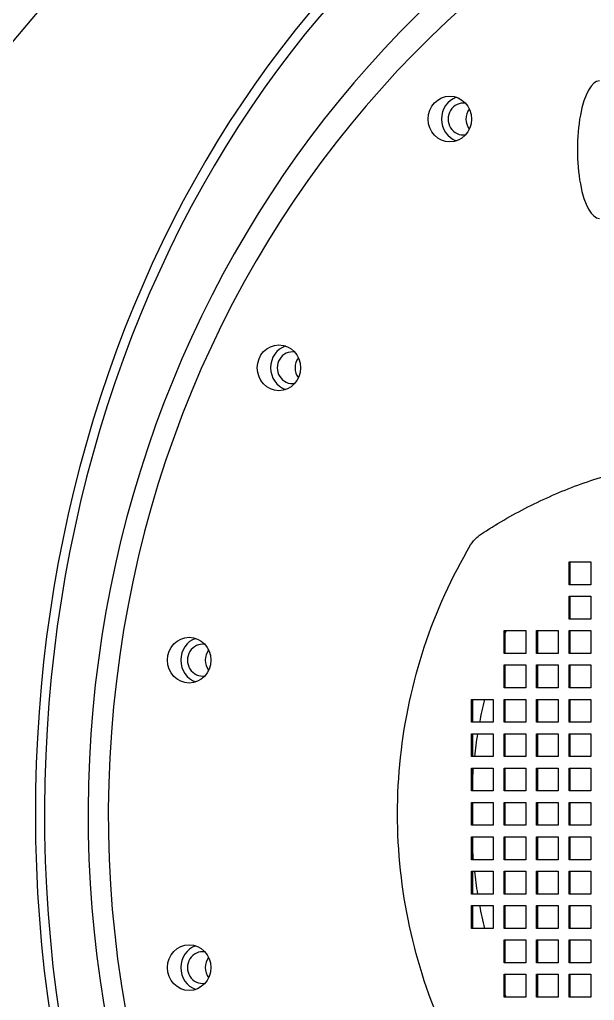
# Model space of a CAD drawing. Header units: millimetres. Extents: x -360063 to 84100, y -179792 to 59400.
# Drawn here: x 7426.3 to 7677.4, y 43718.7 to 44146.9 of the extents above; entities that cross this region are included whole.
import ezdxf

# ---------------------------------------------------------------- set-up
doc = ezdxf.new("R2010")
doc.units = ezdxf.units.MM
doc.header["$LTSCALE"] = 100
doc.layers.add('Visible', color=7, linetype='Continuous', lineweight=25)

msp = doc.modelspace()

# ---------------------------------------------------------------- linework, layer by layer
at = {"layer": 'Visible'}
for p, q in [((7673.87, 44435.17), (7421.44, 44135.17)), ((7666.39, 43910.17), (7675.85, 43910.17)), ((7666.39, 43900.17), (7666.39, 43910.17)), ((7666.71, 43910.17), (7666.71, 43900.17)), ((7675.85, 43910.17), (7675.85, 43900.17)), ((7675.85, 43900.17), (7666.39, 43900.17)), ((7666.39, 43895.17), (7675.85, 43895.17)), ((7666.39, 43885.17), (7666.39, 43895.17)), ((7666.71, 43895.17), (7666.71, 43885.17)), ((7675.85, 43895.17), (7675.85, 43885.17)), ((7675.85, 43885.17), (7666.39, 43885.17)), ((7638, 43870.17), (7638, 43880.17)), ((7638, 43880.17), (7647.46, 43880.17)), ((7638.32, 43880.17), (7638.32, 43870.17)), ((7647.46, 43880.17), (7647.46, 43870.17)), ((7652.19, 43870.17), (7652.19, 43880.17)), ((7652.19, 43880.17), (7661.66, 43880.17)), ((7652.52, 43880.17), (7652.52, 43870.17)), ((7661.66, 43880.17), (7661.66, 43870.17)), ((7666.39, 43870.17), (7666.39, 43880.17)), ((7666.39, 43880.17), (7675.85, 43880.17)), ((7666.71, 43880.17), (7666.71, 43870.17)), ((7675.85, 43880.17), (7675.85, 43870.17)), ((7647.46, 43870.17), (7638, 43870.17)), ((7661.66, 43870.17), (7652.19, 43870.17)), ((7675.85, 43870.17), (7666.39, 43870.17)), ((7638, 43855.17), (7638, 43865.17)), ((7638, 43865.17), (7647.46, 43865.17)), ((7638.32, 43865.17), (7638.32, 43855.17)), ((7647.46, 43865.17), (7647.46, 43855.17)), ((7652.19, 43855.17), (7652.19, 43865.17)), ((7652.19, 43865.17), (7661.66, 43865.17)), ((7652.52, 43865.17), (7652.52, 43855.17)), ((7661.66, 43865.17), (7661.66, 43855.17)), ((7666.39, 43855.17), (7666.39, 43865.17)), ((7666.39, 43865.17), (7675.85, 43865.17)), ((7666.71, 43865.17), (7666.71, 43855.17)), ((7675.85, 43865.17), (7675.85, 43855.17)), ((7647.46, 43855.17), (7638, 43855.17)), ((7661.66, 43855.17), (7652.19, 43855.17)), ((7675.85, 43855.17), (7666.39, 43855.17)), ((7623.8, 43840.17), (7623.8, 43850.17)), ((7623.8, 43850.17), (7633.27, 43850.17)), ((7624.13, 43850.17), (7624.13, 43840.17)), ((7633.27, 43850.17), (7633.27, 43840.17)), ((7638, 43850.17), (7647.46, 43850.17)), ((7638, 43840.17), (7638, 43850.17)), ((7638.32, 43850.17), (7638.32, 43840.17)), ((7647.46, 43850.17), (7647.46, 43840.17)), ((7652.19, 43840.17), (7652.19, 43850.17)), ((7652.19, 43850.17), (7661.66, 43850.17)), ((7652.52, 43850.17), (7652.52, 43840.17)), ((7661.66, 43850.17), (7661.66, 43840.17)), ((7666.39, 43840.17), (7666.39, 43850.17)), ((7666.39, 43850.17), (7675.85, 43850.17)), ((7666.71, 43850.17), (7666.71, 43840.17)), ((7675.85, 43850.17), (7675.85, 43840.17)), ((7633.27, 43840.17), (7623.8, 43840.17)), ((7647.46, 43840.17), (7638, 43840.17)), ((7661.66, 43840.17), (7652.19, 43840.17)), ((7675.85, 43840.17), (7666.39, 43840.17)), ((7623.8, 43825.17), (7623.8, 43835.17)), ((7623.8, 43835.17), (7633.27, 43835.17)), ((7624.13, 43835.17), (7624.13, 43825.17)), ((7633.27, 43835.17), (7633.27, 43825.17)), ((7638, 43835.17), (7647.46, 43835.17)), ((7638, 43825.17), (7638, 43835.17)), ((7638.32, 43835.17), (7638.32, 43825.17)), ((7647.46, 43835.17), (7647.46, 43825.17)), ((7652.19, 43825.17), (7652.19, 43835.17)), ((7652.19, 43835.17), (7661.66, 43835.17)), ((7652.52, 43835.17), (7652.52, 43825.17)), ((7661.66, 43835.17), (7661.66, 43825.17)), ((7666.39, 43825.17), (7666.39, 43835.17)), ((7666.39, 43835.17), (7675.85, 43835.17)), ((7666.71, 43835.17), (7666.71, 43825.17)), ((7675.85, 43835.17), (7675.85, 43825.17)), ((7633.27, 43825.17), (7623.8, 43825.17)), ((7647.46, 43825.17), (7638, 43825.17)), ((7661.66, 43825.17), (7652.19, 43825.17)), ((7675.85, 43825.17), (7666.39, 43825.17)), ((7623.8, 43810.17), (7623.8, 43820.17)), ((7623.8, 43820.17), (7633.27, 43820.17)), ((7624.13, 43820.17), (7624.13, 43810.17)), ((7633.27, 43820.17), (7633.27, 43810.17)), ((7638, 43820.17), (7647.46, 43820.17)), ((7638, 43810.17), (7638, 43820.17)), ((7638.32, 43820.17), (7638.32, 43810.17)), ((7647.46, 43820.17), (7647.46, 43810.17)), ((7652.19, 43810.17), (7652.19, 43820.17)), ((7652.19, 43820.17), (7661.66, 43820.17)), ((7652.52, 43820.17), (7652.52, 43810.17)), ((7661.66, 43820.17), (7661.66, 43810.17)), ((7666.39, 43810.17), (7666.39, 43820.17)), ((7666.39, 43820.17), (7675.85, 43820.17)), ((7666.71, 43820.17), (7666.71, 43810.17)), ((7675.85, 43820.17), (7675.85, 43810.17)), ((7633.27, 43810.17), (7623.8, 43810.17)), ((7647.46, 43810.17), (7638, 43810.17)), ((7661.66, 43810.17), (7652.19, 43810.17)), ((7675.85, 43810.17), (7666.39, 43810.17)), ((7623.8, 43795.17), (7623.8, 43805.17)), ((7623.8, 43805.17), (7633.27, 43805.17)), ((7624.13, 43805.17), (7624.13, 43795.17)), ((7633.27, 43805.17), (7633.27, 43795.17)), ((7638, 43805.17), (7647.46, 43805.17)), ((7638, 43795.17), (7638, 43805.17)), ((7638.32, 43805.17), (7638.32, 43795.17)), ((7647.46, 43805.17), (7647.46, 43795.17)), ((7652.19, 43805.17), (7661.66, 43805.17)), ((7652.19, 43795.17), (7652.19, 43805.17)), ((7652.52, 43805.17), (7652.52, 43795.17)), ((7661.66, 43805.17), (7661.66, 43795.17)), ((7666.39, 43805.17), (7675.85, 43805.17)), ((7666.39, 43795.17), (7666.39, 43805.17)), ((7666.71, 43805.17), (7666.71, 43795.17)), ((7675.85, 43805.17), (7675.85, 43795.17)), ((7633.27, 43795.17), (7623.8, 43795.17)), ((7647.46, 43795.17), (7638, 43795.17)), ((7661.66, 43795.17), (7652.19, 43795.17)), ((7675.85, 43795.17), (7666.39, 43795.17)), ((7623.8, 43780.17), (7623.8, 43790.17)), ((7623.8, 43790.17), (7633.27, 43790.17)), ((7624.13, 43790.17), (7624.13, 43780.17)), ((7633.27, 43790.17), (7633.27, 43780.17)), ((7638, 43790.17), (7647.46, 43790.17)), ((7638, 43780.17), (7638, 43790.17)), ((7638.32, 43790.17), (7638.32, 43780.17)), ((7647.46, 43790.17), (7647.46, 43780.17)), ((7652.19, 43790.17), (7661.66, 43790.17)), ((7652.19, 43780.17), (7652.19, 43790.17)), ((7652.52, 43790.17), (7652.52, 43780.17)), ((7661.66, 43790.17), (7661.66, 43780.17)), ((7666.39, 43790.17), (7675.85, 43790.17)), ((7666.39, 43780.17), (7666.39, 43790.17)), ((7666.71, 43790.17), (7666.71, 43780.17)), ((7675.85, 43790.17), (7675.85, 43780.17)), ((7633.27, 43780.17), (7623.8, 43780.17)), ((7647.46, 43780.17), (7638, 43780.17)), ((7661.66, 43780.17), (7652.19, 43780.17)), ((7675.85, 43780.17), (7666.39, 43780.17)), ((7623.8, 43765.17), (7623.8, 43775.17)), ((7623.8, 43775.17), (7633.27, 43775.17)), ((7624.13, 43775.17), (7624.13, 43765.17)), ((7633.27, 43775.17), (7633.27, 43765.17)), ((7638, 43775.17), (7647.46, 43775.17)), ((7638, 43765.17), (7638, 43775.17)), ((7638.32, 43775.17), (7638.32, 43765.17)), ((7647.46, 43775.17), (7647.46, 43765.17)), ((7652.19, 43775.17), (7661.66, 43775.17)), ((7652.19, 43765.17), (7652.19, 43775.17)), ((7652.52, 43775.17), (7652.52, 43765.17)), ((7661.66, 43775.17), (7661.66, 43765.17)), ((7666.39, 43775.17), (7675.85, 43775.17)), ((7666.39, 43765.17), (7666.39, 43775.17)), ((7666.71, 43775.17), (7666.71, 43765.17)), ((7675.85, 43775.17), (7675.85, 43765.17)), ((7633.27, 43765.17), (7623.8, 43765.17)), ((7647.46, 43765.17), (7638, 43765.17)), ((7661.66, 43765.17), (7652.19, 43765.17)), ((7675.85, 43765.17), (7666.39, 43765.17)), ((7623.8, 43750.17), (7623.8, 43760.17)), ((7623.8, 43760.17), (7633.27, 43760.17)), ((7624.13, 43760.17), (7624.13, 43750.17)), ((7633.27, 43760.17), (7633.27, 43750.17)), ((7638, 43760.17), (7647.46, 43760.17)), ((7638, 43750.17), (7638, 43760.17)), ((7638.32, 43760.17), (7638.32, 43750.17)), ((7647.46, 43760.17), (7647.46, 43750.17)), ((7652.19, 43760.17), (7661.66, 43760.17)), ((7652.19, 43750.17), (7652.19, 43760.17)), ((7652.52, 43760.17), (7652.52, 43750.17)), ((7661.66, 43760.17), (7661.66, 43750.17)), ((7666.39, 43760.17), (7675.85, 43760.17)), ((7666.39, 43750.17), (7666.39, 43760.17)), ((7666.71, 43760.17), (7666.71, 43750.17)), ((7675.85, 43760.17), (7675.85, 43750.17)), ((7633.27, 43750.17), (7623.8, 43750.17)), ((7647.46, 43750.17), (7638, 43750.17)), ((7661.66, 43750.17), (7652.19, 43750.17)), ((7675.85, 43750.17), (7666.39, 43750.17)), ((7638, 43745.17), (7647.46, 43745.17)), ((7638, 43735.17), (7638, 43745.17)), ((7638.32, 43745.17), (7638.32, 43735.17)), ((7647.46, 43745.17), (7647.46, 43735.17)), ((7652.19, 43735.17), (7652.19, 43745.17)), ((7652.19, 43745.17), (7661.66, 43745.17)), ((7652.52, 43745.17), (7652.52, 43735.17)), ((7661.66, 43745.17), (7661.66, 43735.17)), ((7666.39, 43745.17), (7675.85, 43745.17)), ((7666.39, 43735.17), (7666.39, 43745.17)), ((7666.71, 43745.17), (7666.71, 43735.17)), ((7675.85, 43745.17), (7675.85, 43735.17)), ((7647.46, 43735.17), (7638, 43735.17)), ((7661.66, 43735.17), (7652.19, 43735.17)), ((7675.85, 43735.17), (7666.39, 43735.17)), ((7638, 43730.17), (7647.46, 43730.17)), ((7638, 43720.17), (7638, 43730.17)), ((7638.32, 43730.17), (7638.32, 43720.17)), ((7647.46, 43730.17), (7647.46, 43720.17)), ((7652.19, 43720.17), (7652.19, 43730.17)), ((7652.19, 43730.17), (7661.66, 43730.17)), ((7652.52, 43730.17), (7652.52, 43720.17)), ((7661.66, 43730.17), (7661.66, 43720.17)), ((7666.39, 43730.17), (7675.85, 43730.17)), ((7666.39, 43720.17), (7666.39, 43730.17)), ((7666.71, 43730.17), (7666.71, 43720.17)), ((7675.85, 43730.17), (7675.85, 43720.17)), ((7647.46, 43720.17), (7638, 43720.17)), ((7661.66, 43720.17), (7652.19, 43720.17)), ((7675.85, 43720.17), (7666.39, 43720.17))]:
    msp.add_line(p, q, dxfattribs=at)
for centre, major_axis, ratio, start_param, end_param in [((7816.38, 43800.17), (0, 481.5), 0.795801, 0.18649, 3.098743), ((7816.38, 43800.17), (0, -476.5), 0.795801, 3.260217, 6.251137), ((7907.19, 43800.17), (0, 476.5), 0.946407, 0.109602, 2.931834), ((7901.38, 43800.17), (0, 461), 0.946407, 6.257012, 9.247012), ((7679.69, 44090.17), (0, 30), 0.322975, 0, 3.141593), ((7620.1, 44103.52), (0, 10), 0.946407, 0.312184, 2.829408), ((7620.1, 44103.52), (0, 6.92), 0.946407, 6.112748, 9.595216), ((7627.85, 44103.52), (0, 6.92), 0.946407, 0.883598, 2.257995), ((7545.43, 43994.93), (0, 10), 0.946407, 0.312184, 2.829408), ((7545.43, 43994.93), (0, 6.92), 0.946407, 6.112748, 9.595216), ((7553.18, 43994.93), (0, 6.92), 0.946407, 0.883598, 2.257995), ((7819.3, 43800.17), (0, 206.82), 0.946407, 1.173632, 1.179973), ((7506.18, 43867.28), (0, 10), 0.946407, 0.312184, 2.829408), ((7506.18, 43867.28), (0, 6.92), 0.946407, 6.112748, 9.595216), ((7513.93, 43867.28), (0, 6.92), 0.946407, 0.883598, 2.257995), ((7819.3, 43800.17), (0, 206.82), 0.946407, 1.326624, 1.376167), ((7819.3, 43800.17), (0, 206.82), 0.946407, 1.400751, 1.449623), ((7819.3, 43800.17), (0, 206.82), 0.946407, 1.473944, 1.494908), ((7819.3, 43800.17), (0, 206.82), 0.946407, 1.646685, 1.667649), ((7819.3, 43800.17), (0, 206.82), 0.946407, 1.691969, 1.740842), ((7819.3, 43800.17), (0, 206.82), 0.946407, 1.765425, 1.814969), ((7506.18, 43733.06), (0, 10), 0.946407, 0.312184, 2.829408), ((7506.18, 43733.06), (0, 6.92), 0.946407, 6.112748, 9.595216), ((7513.93, 43733.06), (0, 6.92), 0.946407, 0.883598, 2.257995), ((7819.3, 43800.17), (0, 206.82), 0.946407, 1.961619, 1.967961)]:
    msp.add_ellipse(centre, major_axis=major_axis, ratio=ratio, start_param=start_param, end_param=end_param, dxfattribs=at)
for centre, major_axis in [((7614.28, 44103.52), (0, 10)), ((7539.62, 43994.93), (0, 10)), ((7500.37, 43867.28), (0, -10)), ((7500.37, 43733.06), (0, -10))]:
    msp.add_ellipse(centre, major_axis=major_axis, ratio=0.946407, dxfattribs=at)
for points, knots in [([(7627.72, 43922.14), (7634.38, 43926.55), (7641.29, 43930.57), (7655.48, 43937.77), (7662.77, 43940.96), (7677.66, 43946.44), (7685.25, 43948.75), (7700.63, 43952.45), (7708.42, 43953.84), (7724.1, 43955.7), (7732, 43956.17), (7739.89, 43956.17)], [4.1528823, 4.1528823, 4.1528823, 4.1528823, 4.2647836, 4.2647836, 4.3766849, 4.3766849, 4.4885863, 4.4885863, 4.6004876, 4.6004876, 4.712389, 4.712389, 4.712389, 4.712389]), ([(7623.38, 43917.59), (7624.15, 43918.87), (7625.13, 43920.05), (7626.7, 43921.42), (7627.17, 43921.78), (7627.67, 43922.11)], [0, 0, 0, 0, 0.4483423, 0.4483423, 0.6258308, 0.6258308, 0.6258308, 0.6258308]), ([(7623.38, 43682.75), (7615.08, 43696.77), (7608.27, 43711.75), (7597.98, 43742.92), (7594.5, 43759.1), (7591.01, 43791.88), (7591.01, 43808.46), (7594.5, 43841.24), (7597.98, 43857.42), (7608.27, 43888.59), (7615.08, 43903.57), (7623.38, 43917.59)], [2.582112, 2.582112, 2.582112, 2.582112, 2.805904, 2.805904, 3.029696, 3.029696, 3.253489, 3.253489, 3.477281, 3.477281, 3.701074, 3.701074, 3.701074, 3.701074])]:
    msp.add_open_spline(points, degree=3, knots=knots, dxfattribs=at)

doc.saveas('drawing.dxf')
